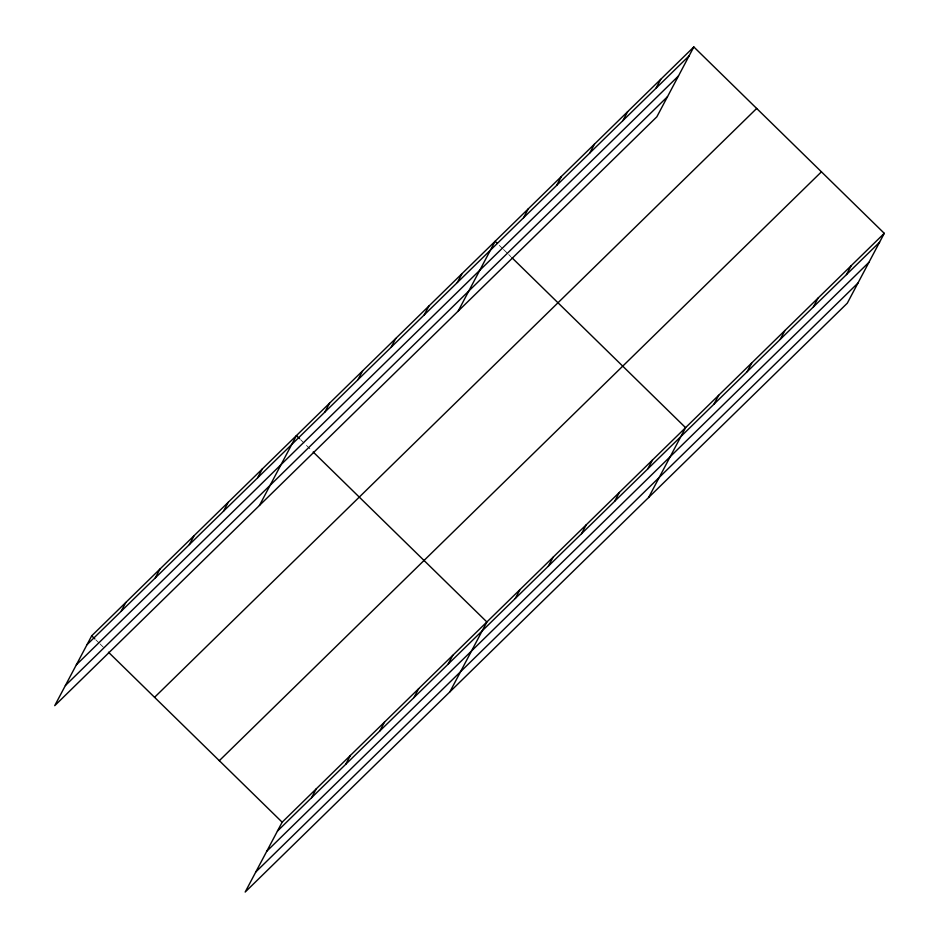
<?xml version="1.0" encoding="UTF-8"?>
<svg xmlns="http://www.w3.org/2000/svg" width="939" height="939" viewBox="0 0 939 939"><rect width="100%" height="100%" fill="white"/><g stroke="black" fill="none" stroke-linecap="round" stroke-linejoin="round"><path stroke-width="0.7" stroke-dasharray="4.7 3.52" d="M499.325 245.372L502.459 248.448M503.515 249.469L507.706 253.577M508.75 254.598L510.839 256.652M300.621 439.698L310.046 448.924M95.895 639.905L99.041 642.98M100.086 644.001L104.276 648.11"/><path stroke-width="1.41" d="M693.827 46.95L91.705 635.809L54.72 705.67L656.842 116.812L693.827 46.95L884.28 233.33L847.295 303.191L245.173 892.05L282.158 822.188L884.28 233.33M121.131 611.312L125.826 602.439M155.252 577.955L159.947 569.069M189.361 544.585L194.068 535.7M223.482 511.215L228.189 502.33M257.603 477.845L262.31 468.96M259.446 505.452L296.431 435.59L299.576 438.666M324.847 412.092L329.542 403.207M357.959 379.696L362.665 370.823M391.082 347.313L395.777 338.439M424.193 314.929L428.9 306.044M457.316 282.545L462.011 273.66M458.138 311.138L495.135 241.276L497.224 243.318M523.551 217.766L528.246 208.881M556.663 185.382L561.369 176.497M589.786 152.987L594.481 144.113M622.897 120.603L627.604 111.729M656.009 88.219L660.716 79.334M311.572 797.704L316.279 788.819M345.693 764.334L350.4 755.449M379.814 730.965L384.521 722.079M413.935 697.595L418.641 688.71M448.056 664.225L452.762 655.352M449.887 691.843L486.883 621.982L313.192 451.999M515.3 598.472L519.995 589.586M548.411 566.088L553.118 557.203M581.523 533.692L586.229 524.819M614.646 501.309L619.341 492.435M647.757 468.925L652.464 460.04M648.591 497.517L685.576 427.656L511.896 257.673M713.992 404.146L718.699 395.272M747.115 371.762L751.81 362.877M780.227 339.378L784.934 330.493M813.35 306.983L818.045 298.109M846.462 274.599L851.168 265.725M87.01 644.682L689.132 55.835M76.352 664.812L678.474 75.953M65.378 685.54L667.5 96.682M154.559 697.313L756.681 108.455M219.303 760.684L821.437 171.825M277.451 831.074L879.585 242.215M266.805 851.192L868.927 262.333M255.819 871.932L857.953 283.073M91.705 635.809L94.851 638.884M108.466 652.206L282.158 822.188"/></g></svg>
